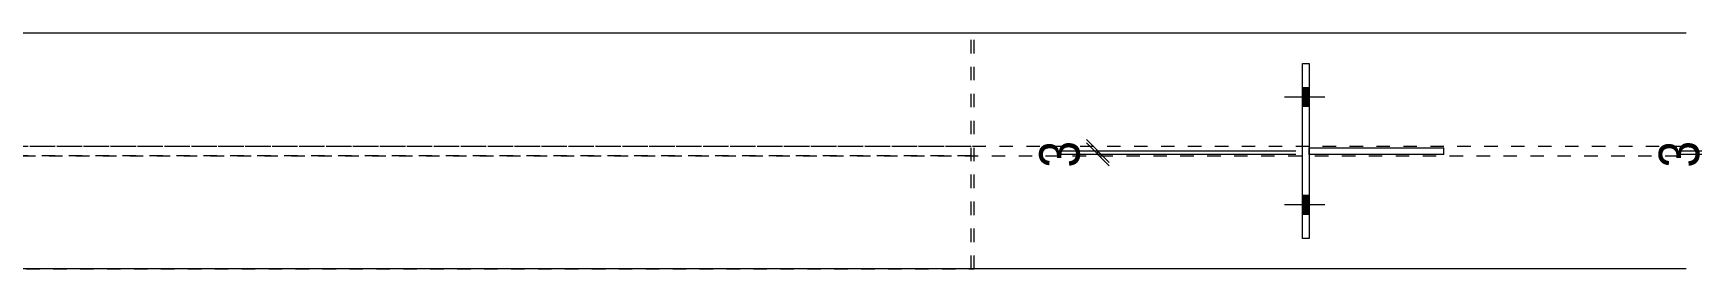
# Model space of a CAD drawing. Header units: millimetres. Extents: x 2 to 825, y 1 to 579.
# Drawn here: x 135.6 to 258.4, y 404.6 to 422.1 of the extents above; entities that cross this region are included whole.
import ezdxf

# ---------------------------------------------------------------- set-up
doc = ezdxf.new("R2010")
doc.units = ezdxf.units.MM
doc.linetypes.add('XKITLINE00', pattern=[0])
doc.linetypes.add('XKITLINE01', pattern=[4, 1, -1, 1, -1])
for name, color, linetype, lineweight in [('Bolt', 3, 'Continuous', 0), ('Dimensions', 7, 'Continuous', 0), ('Part', 2, 'Continuous', 0)]:
    doc.layers.add(name, color=color, linetype=linetype, lineweight=lineweight)
doc.styles.add('ARIAL', font='ARIAL.TTF')

# ---------------------------------------------------------------- blocks, each defined once
blk = doc.blocks.new('*A34')
at = {"layer": 'Bolt'}
for points in [[(229.88, 418.08), (230.38, 418.08), (230.38, 416.68), (229.88, 416.68)], [(229.88, 418.08), (230.38, 418.08), (230.38, 416.68), (229.88, 416.68)], [(229.88, 410.08), (230.38, 410.08), (230.38, 408.68), (229.88, 408.68)], [(229.88, 410.08), (230.38, 410.08), (230.38, 408.68), (229.88, 408.68)]]:
    blk.add_hatch(color=3, dxfattribs=at).paths.add_polyline_path(points, flags=17)
at = {"layer": 'Bolt', "color": 3, "linetype": 'XKITLINE00', "lineweight": 0}
for p, q in [((230.38, 418.08), (229.88, 418.08)), ((230.38, 418.08), (229.88, 418.08)), ((231.54, 417.38), (228.54, 417.38)), ((231.54, 417.38), (228.54, 417.38)), ((230.38, 416.68), (229.88, 416.68)), ((230.38, 416.68), (229.88, 416.68)), ((231.54, 409.38), (228.54, 409.38)), ((231.54, 409.38), (228.54, 409.38)), ((230.38, 410.08), (229.88, 410.08)), ((230.38, 410.08), (229.88, 410.08)), ((230.38, 408.68), (229.88, 408.68)), ((230.38, 408.68), (229.88, 408.68))]:
    blk.add_line(p, q, dxfattribs=at)
blk = doc.blocks.new('*A43')
at = {"layer": 'Part', "color": 2, "linetype": 'XKITLINE00', "lineweight": 0}
for p, q in [((258.38, 422.13), (66.49, 422.13)), ((258.38, 404.63), (66.49, 404.63))]:
    blk.add_line(p, q, dxfattribs=at)
at = {"layer": 'Part', "color": 7, "linetype": 'XKITLINE01', "lineweight": 0}
for p, q in [((258.38, 413.73), (62.81, 413.73)), ((62.81, 413.03), (258.38, 413.03))]:
    blk.add_line(p, q, dxfattribs=at)
blk = doc.blocks.new('*A46')
at = {"layer": 'Part', "color": 2, "linetype": 'XKITLINE00', "lineweight": 0}
for p, q in [((229.88, 419.88), (230.38, 419.88)), ((229.88, 406.88), (229.88, 419.88)), ((230.38, 419.88), (230.38, 406.88)), ((230.38, 406.88), (229.88, 406.88))]:
    blk.add_line(p, q, dxfattribs=at)
blk = doc.blocks.new('*A47')
at = {"layer": 'Part', "color": 2, "linetype": 'XKITLINE00', "lineweight": 0}
for p, q in [((230.38, 413.63), (240.38, 413.63)), ((240.38, 413.13), (230.38, 413.13)), ((240.38, 413.13), (240.38, 413.63))]:
    blk.add_line(p, q, dxfattribs=at)
at = {"layer": 'Part', "color": 7, "linetype": 'XKITLINE01', "lineweight": 0}
blk.add_line((230.38, 413.13), (230.38, 413.63), dxfattribs=at)
blk.add_line((230.38, 413.13), (230.38, 413.63), dxfattribs=at)
blk = doc.blocks.new('*A58')
at = {"layer": 'Part', "color": 7, "linetype": 'XKITLINE01', "lineweight": 0}
for p, q in [((205.51, 422.13), (59.12, 422.13)), ((59.12, 404.63), (59.12, 422.13)), ((59.25, 413.73), (59.25, 422.13)), ((205.27, 404.63), (205.27, 422.13)), ((205.51, 404.63), (205.51, 422.13)), ((205.27, 413.73), (59.25, 413.73)), ((205.27, 413.03), (59.25, 413.03)), ((59.25, 404.63), (59.25, 413.03)), ((62.54, 413.73), (62.54, 413.03)), ((64.15, 413.03), (64.15, 413.73)), ((59.12, 404.63), (205.51, 404.63))]:
    blk.add_line(p, q, dxfattribs=at)
blk = doc.blocks.new('*A130')
at = {"layer": 'Dimensions', "color": 7, "linetype": 'XKITLINE00', "lineweight": 0}
for p, q in [((259.84, 414.23), (261.54, 412.54)), ((259.84, 413.98), (261.54, 412.29)), ((276.96, 413.38), (257.84, 413.38)), ((276.96, 413.13), (257.84, 413.13)), ((260.69, 413.13), (260.69, 413.38))]:
    blk.add_line(p, q, dxfattribs=at)
at = {"layer": 'Dimensions', "color": 3}
for p in [(260.69, 413.38), (260.69, 413.13)]:
    blk.add_point(p, dxfattribs=at)
at = {"layer": 'Dimensions', "color": 3, "style": 'ARIAL', "width": 0.85}
blk.add_text('3', height=3, rotation=90.0002, dxfattribs=at).set_placement((259.34, 412.15))
blk = doc.blocks.new('*A131')
at = {"layer": 'Dimensions', "color": 7, "linetype": 'XKITLINE00', "lineweight": 0}
for p, q in [((213.84, 414.23), (215.54, 412.54)), ((213.84, 413.98), (215.54, 412.29)), ((229.38, 413.38), (211.84, 413.38)), ((229.38, 413.13), (211.84, 413.13)), ((214.69, 413.13), (214.69, 413.38))]:
    blk.add_line(p, q, dxfattribs=at)
at = {"layer": 'Dimensions', "color": 3}
for p in [(214.69, 413.38), (214.69, 413.13)]:
    blk.add_point(p, dxfattribs=at)
at = {"layer": 'Dimensions', "color": 3, "style": 'ARIAL', "width": 0.85}
blk.add_text('3', height=3, rotation=90.0002, dxfattribs=at).set_placement((213.34, 412.15))

msp = doc.modelspace()

# ---------------------------------------------------------------- block references
at = {"lineweight": 0}
for name in ['*A58', '*A46', '*A34', '*A131', '*A130', '*A47']:
    msp.add_blockref(name, (0, 0), dxfattribs=at)
at = {"layer": 'Part', "lineweight": 0}
msp.add_blockref('*A43', (0, 0), dxfattribs=at)

doc.saveas('drawing.dxf')
